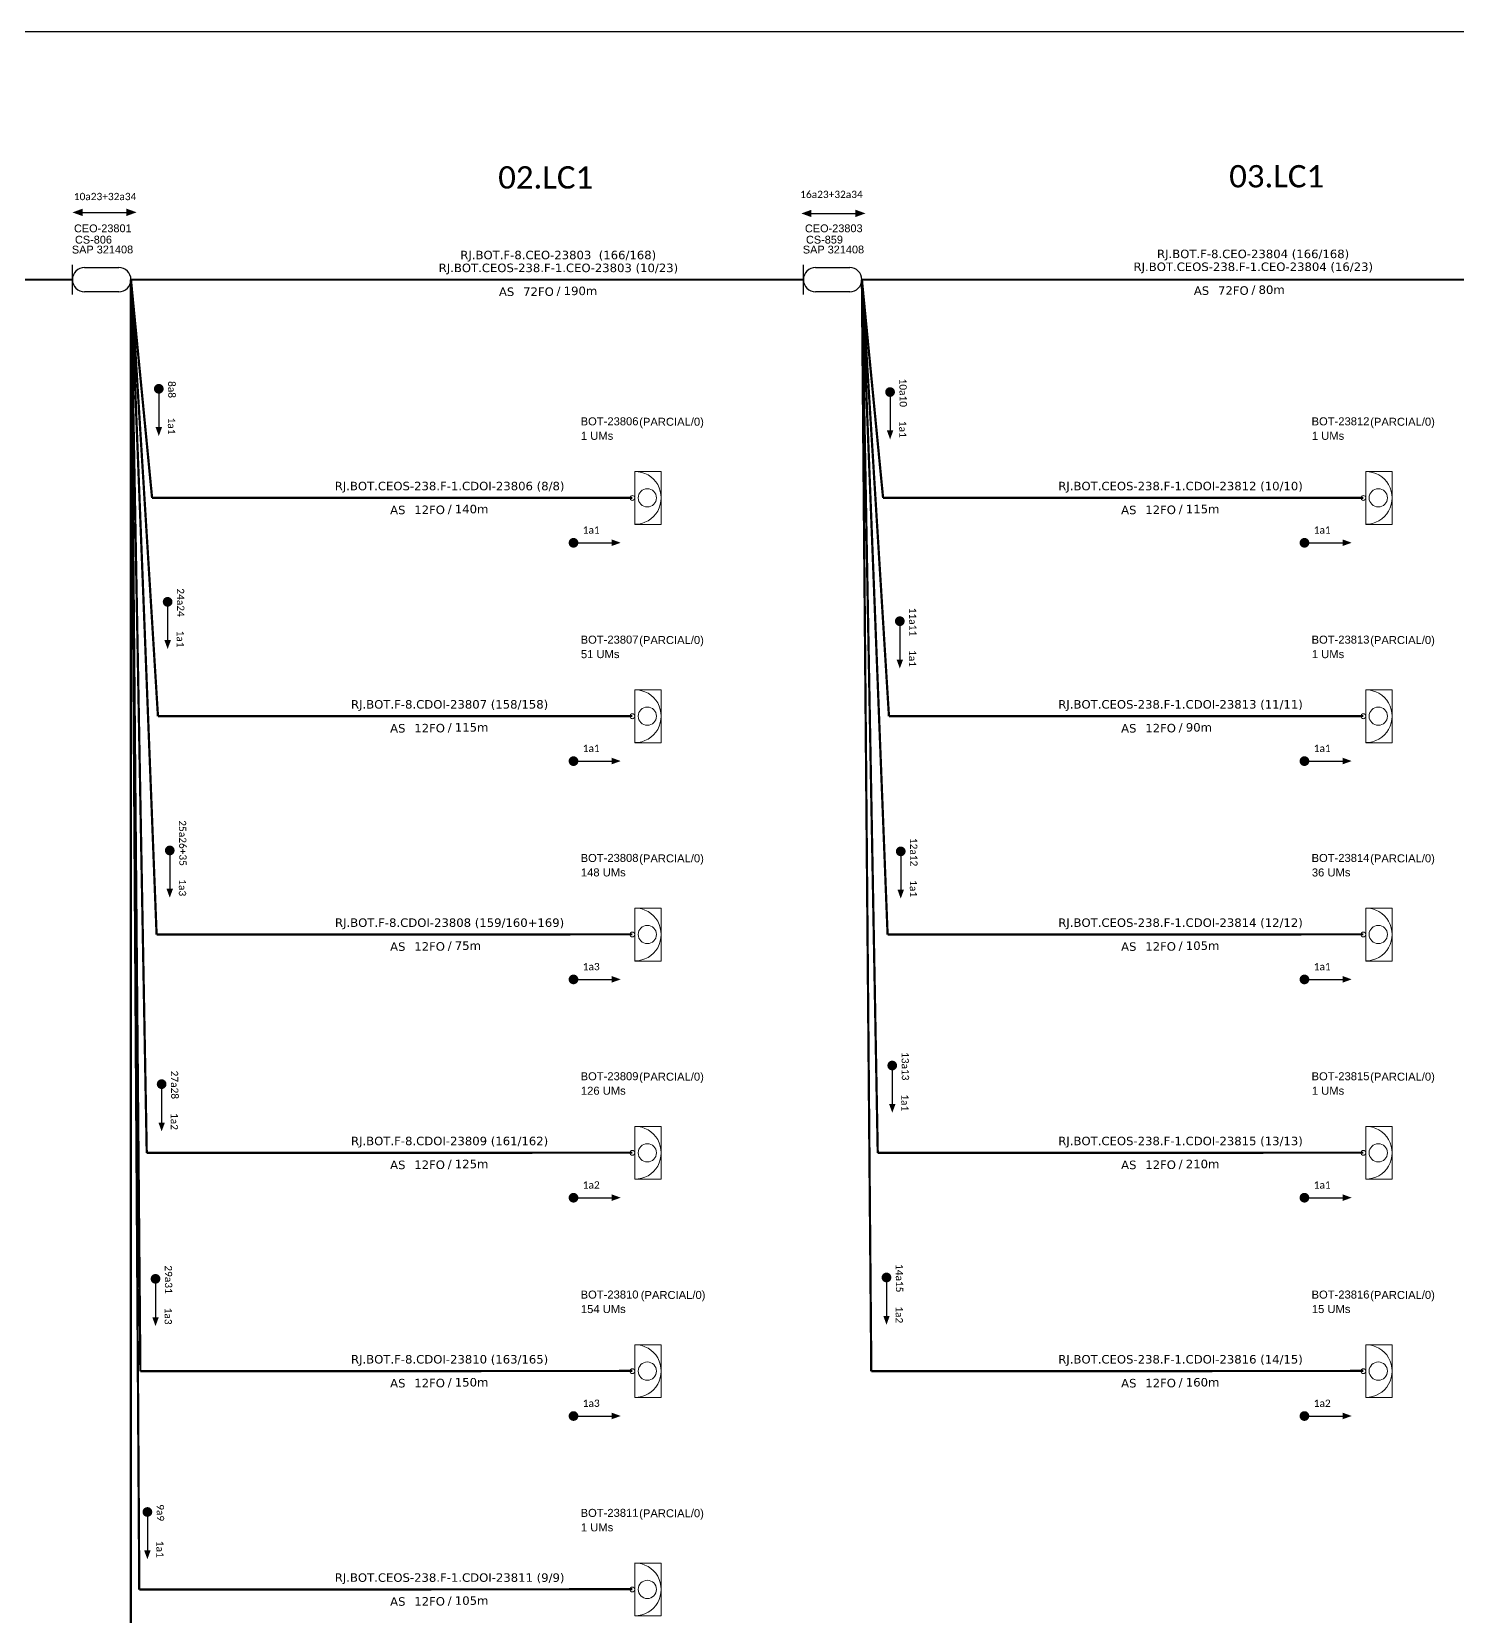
# Model space of a CAD drawing. Header units: millimetres. Extents: x 584467 to 586905, y 9719466 to 9720268.
# Drawn here: x 584829 to 585123, y 9719733.5 to 9720060.2 of the extents above; entities that cross this region are included whole.
import ezdxf
from ezdxf.enums import TextEntityAlignment as Align

# ---------------------------------------------------------------- set-up
doc = ezdxf.new("R2010")
doc.units = ezdxf.units.MM
doc.header["$LTSCALE"] = 0.5
for name, color, linetype, lineweight in [("20.0-LEGENDA DOS CDO'S", 1, 'Continuous', 0), ('20.2-CDO_POSTE', 1, 'Continuous', 5), ('40.1-ETIQUETAS', 1, 'Continuous', 20)]:
    doc.layers.add(name, color=color, linetype=linetype, lineweight=lineweight)
for name, color, linetype in [('20.4-CEOS', 1, 'Continuous'), ('30.4-Selo', 7, 'Continuous'), ('CAP a instalar', 1, 'Continuous'), ('SETA', 7, 'Continuous')]:
    doc.layers.add(name, color=color, linetype=linetype)
doc.styles.add('ARIAL', font='arial.ttf')
doc.styles.add('siredit', font='verdana.ttf')
doc.styles.get("Standard").update_dxf_attribs({"font": 'arial.ttf'})
doc.linetypes.add('FENCELINE1', pattern='A,0.25,-0.1,[133,ltypeshp.shx,S=0.1,R=0,X=-0.1,Y=0],-0.1,1', length=1.45)

# ---------------------------------------------------------------- blocks, each defined once
blk = doc.blocks.new('CDOE-TEXTO PADRÃO')
at = {"layer": "20.0-LEGENDA DOS CDO'S", "color": 0, "style": 'ARIAL'}
for tag, p in [('CDO_N', (0.49, 7.39)), ('SAP', (0.51, 1.67)), ('CORDOALHA', (0.5, 4.33)), ('SPLITER_1', (0.59, -0.91)), ('SPLITER_2', (0.6, -3.55)), ('(XX-XX_F)S', (0.54, -8.29)), ('(XX-XX_L)S', (0.55, -10.83)), ('UMS', (0.55, -13.15))]:
    blk.add_attdef(tag, p, '', height=1.7, rotation=0.118, dxfattribs=at)
blk.add_attdef('FIBRAS_UTILIZADAS', text='', height=1.7, rotation=0.118, dxfattribs=at).set_placement((19.77, 7.43), align=Align.CENTER)
blk = doc.blocks.new('ETIQUETA_RS5F')
at = {"layer": '40.1-ETIQUETAS', "color": 0, "style": 'siredit'}
blk.add_text('/', height=1.5, dxfattribs=at).set_placement((1.55, -1.95), align=Align.MIDDLE_RIGHT)
for tag, p in [('ETIQUETA_R_SECUNDARIA', (1.18, 2.1)), ('ETIQUETA_R_PRIMARIA', (1.18, 4.1)), ('F_ATIVAS/F_MORTAS', (1.11, -4.24))]:
    blk.add_attdef(tag, text='', height=1.5, dxfattribs=at).set_placement(p, align=Align.MIDDLE_CENTER)
for tag, p in [('TIPO_CABO', (-6.62, -2.12)), ('CAP_CABO', (0.37, -2.09))]:
    blk.add_attdef(tag, text='', height=1.5, dxfattribs=at).set_placement(p, align=Align.MIDDLE_RIGHT)
blk.add_attdef('METROS', text='', height=1.5, dxfattribs=at).set_placement((2.11, -1.95), align=Align.MIDDLE_LEFT)
for tag, p in [('FUSÃO_1', (0.82, -8.39)), ('FUSÃO_2', (0.82, -10.6)), ('FUSÃO_3', (0.82, -12.93)), ('FUSÃO_4', (0.82, -15.14)), ('FUSÃO_5', (0.82, -17.16))]:
    blk.add_attdef(tag, text='', height=1.5, dxfattribs=at).set_placement(p, align=Align.CENTER)

msp = doc.modelspace()

# ---------------------------------------------------------------- linework, layer by layer
msp.add_lwpolyline([(584467.45, 9719466.16), (585306.01, 9719466.16), (585306.01, 9720060.16), (584467.45, 9720060.16), (584467.45, 9719466.16)])
at = {"const_width": 1}
for points in [[(584855.22, 9719987.05, 1), (584855.22, 9719986.05, 1)], [(585006, 9719986.38, 1), (585006, 9719985.38, 1)], [(584940.23, 9719954.81, 1), (584941.23, 9719954.81, 1)], [(585090.94, 9719954.81, 1), (585091.94, 9719954.81, 1)], [(584857.05, 9719943.14, 1), (584857.04, 9719942.14, 1)], [(585008.01, 9719939.15, 1), (585008.01, 9719938.15, 1)], [(584940.23, 9719909.81, 1), (584941.23, 9719909.81, 1)], [(585090.94, 9719909.81, 1), (585091.94, 9719909.81, 1)], [(584857.48, 9719891.89, 1), (584857.48, 9719890.89, 1)], [(585008.2, 9719891.7, 1), (585008.2, 9719890.7, 1)], [(584940.23, 9719864.81, 1), (584941.23, 9719864.81, 1)], [(585090.94, 9719864.81, 1), (585091.94, 9719864.81, 1)], [(585006.45, 9719847.56, 1), (585006.45, 9719846.56, 1)], [(584855.81, 9719843.72, 1), (584855.81, 9719842.72, 1)], [(584940.23, 9719819.81, 1), (584941.23, 9719819.81, 1)], [(585090.94, 9719819.81, 1), (585091.94, 9719819.81, 1)], [(584854.55, 9719803.59, 1), (584854.54, 9719802.59, 1)], [(585005.26, 9719803.87, 1), (585005.26, 9719802.87, 1)], [(584940.23, 9719774.81, 1), (584941.23, 9719774.81, 1)], [(585090.94, 9719774.81, 1), (585091.94, 9719774.81, 1)], [(584852.87, 9719755.53, 1), (584852.86, 9719754.53, 1)]]:
    msp.add_lwpolyline(points, format="xyb", close=True, dxfattribs=at)
at = {"layer": '20.4-CEOS', "color": 0}
for p, q in [((584837.41, 9720006.02), (584837.41, 9720012.08)), ((584839.92, 9720011.56), (584846.97, 9720011.56)), ((584988.12, 9720006.02), (584988.12, 9720012.08)), ((584990.64, 9720011.56), (584997.68, 9720011.56)), ((584846.97, 9720006.54), (584839.92, 9720006.54)), ((584997.68, 9720006.54), (584990.64, 9720006.54))]:
    msp.add_line(p, q, dxfattribs=at)
for centre, start, end in [((584839.92, 9720009.05), 90, 270), ((584846.97, 9720009.05), 270, 90), ((584990.64, 9720009.05), 90, 270), ((584997.68, 9720009.05), 270, 90)]:
    msp.add_arc(centre, 2.51, start, end, dxfattribs=at)
at = {"layer": '40.1-ETIQUETAS', "color": 8}
for points in [[(584953.37, 9719969.5), (584958.81, 9719969.5), (584958.81, 9719958.6), (584953.37, 9719958.6)], [(585104.08, 9719969.5), (585109.53, 9719969.5), (585109.53, 9719958.6), (585104.08, 9719958.6)], [(584953.37, 9719924.5), (584958.81, 9719924.5), (584958.81, 9719913.6), (584953.37, 9719913.6)], [(585104.08, 9719924.5), (585109.53, 9719924.5), (585109.53, 9719913.6), (585104.08, 9719913.6)], [(584953.37, 9719879.5), (584958.81, 9719879.5), (584958.81, 9719868.6), (584953.37, 9719868.6)], [(585104.08, 9719879.5), (585109.53, 9719879.5), (585109.53, 9719868.6), (585104.08, 9719868.6)], [(584953.37, 9719834.5), (584958.81, 9719834.5), (584958.81, 9719823.6), (584953.37, 9719823.6)], [(585104.08, 9719834.5), (585109.53, 9719834.5), (585109.53, 9719823.6), (585104.08, 9719823.6)], [(584953.37, 9719789.5), (584958.81, 9719789.5), (584958.81, 9719778.6), (584953.37, 9719778.6)], [(585104.08, 9719789.5), (585109.53, 9719789.5), (585109.53, 9719778.6), (585104.08, 9719778.6)], [(584953.37, 9719744.5), (584958.81, 9719744.5), (584958.81, 9719733.6), (584953.37, 9719733.6)]]:
    msp.add_lwpolyline(points, close=True, dxfattribs=at)
for centre, major_axis, start_param, end_param in [((584953.37, 9719964.07), (-3.85, 3.85), 2.356194, 5.497787), ((585104.08, 9719964.07), (-3.85, 3.85), 2.356194, 5.497787), ((584952.86, 9719964.06), (-0.356, 0.356), 2.356194490191767, 8.639379797371353), ((584955.95, 9719964.07), (1.33, 1.33), 3.926991, 10.210176), ((585103.58, 9719964.06), (-0.356, 0.356), 2.356194490191767, 8.639379797371353), ((585106.66, 9719964.07), (1.33, 1.33), 3.926991, 10.210176), ((584953.37, 9719919.07), (-3.85, 3.85), 2.356194, 5.497787), ((585104.08, 9719919.07), (-3.85, 3.85), 2.356194, 5.497787), ((584952.86, 9719919.06), (-0.356, 0.356), 2.356194490191767, 8.639379797371353), ((584955.95, 9719919.07), (1.33, 1.33), 3.926991, 10.210176), ((585103.58, 9719919.06), (-0.356, 0.356), 2.356194490191767, 8.639379797371353), ((585106.66, 9719919.07), (1.33, 1.33), 3.926991, 10.210176), ((584953.37, 9719874.07), (-3.85, 3.85), 2.356194, 5.497787), ((585104.08, 9719874.07), (-3.85, 3.85), 2.356194, 5.497787), ((584955.95, 9719874.07), (1.33, 1.33), 3.926991, 10.210176), ((585106.66, 9719874.07), (1.33, 1.33), 3.926991, 10.210176), ((584952.86, 9719874.06), (-0.356, 0.356), 2.356194490191767, 8.639379797371353), ((585103.58, 9719874.06), (-0.356, 0.356), 2.356194490191767, 8.639379797371353), ((584953.37, 9719829.07), (-3.85, 3.85), 2.356194, 5.497787), ((585104.08, 9719829.07), (-3.85, 3.85), 2.356194, 5.497787), ((584955.95, 9719829.07), (1.33, 1.33), 3.926991, 10.210176), ((585106.66, 9719829.07), (1.33, 1.33), 3.926991, 10.210176), ((584952.86, 9719829.06), (-0.356, 0.356), 2.356194490191767, 8.639379797371353), ((585103.58, 9719829.06), (-0.356, 0.356), 2.356194490191767, 8.639379797371353), ((584953.37, 9719784.07), (-3.85, 3.85), 2.356194, 5.497787), ((585104.08, 9719784.07), (-3.85, 3.85), 2.356194, 5.497787), ((584952.86, 9719784.06), (-0.356, 0.356), 2.356194490191767, 8.639379797371353), ((584955.95, 9719784.07), (1.33, 1.33), 3.926991, 10.210176), ((585103.58, 9719784.06), (-0.356, 0.356), 2.356194490191767, 8.639379797371353), ((585106.66, 9719784.07), (1.33, 1.33), 3.926991, 10.210176), ((584953.37, 9719739.07), (-3.85, 3.85), 2.356194, 5.497787), ((584952.86, 9719739.06), (-0.356, 0.356), 2.356194490191767, 8.639379797371353), ((584955.95, 9719739.07), (1.33, 1.33), 3.926991, 10.210176)]:
    msp.add_ellipse(centre, major_axis=major_axis, ratio=1, start_param=start_param, end_param=end_param, dxfattribs=at)
at = {"layer": 'CAP a instalar', "color": 0, "linetype": 'FENCELINE1', "ltscale": 7, "const_width": 0.467}
for points in [[(584734.02, 9720009), (584837.41, 9720009.05)], [(584849.48, 9720009.05), (584988.12, 9720009.05)], [(584849.48, 9720009.05), (584849.48, 9719693.92)], [(585000.19, 9720009.05), (585138.84, 9720009.05)]]:
    msp.add_lwpolyline(points, dxfattribs=at)
at = {"layer": 'CAP a instalar', "color": 8, "linetype": 'FENCELINE1', "ltscale": 7, "const_width": 0.467}
for points in [[(584849.48, 9720009.05), (584851.2, 9719739.05)], [(584851.42, 9719784.05), (584849.48, 9720009.05)], [(584852.74, 9719829.05), (584849.48, 9720009.05)], [(584854.77, 9719874.06), (584849.48, 9720009.05)], [(584855.05, 9719919.06), (584849.48, 9720009.05)], [(584853.84, 9719964.06), (584849.48, 9720009.05)], [(585002.13, 9719784.05), (585000.19, 9720009.05)], [(585003.46, 9719829.05), (585000.19, 9720009.05)], [(585005.49, 9719874.06), (585000.19, 9720009.05)], [(585005.77, 9719919.06), (585000.19, 9720009.05)], [(585004.56, 9719964.06), (585000.19, 9720009.05)], [(584853.84, 9719964.06), (584952.86, 9719964.1)], [(585004.56, 9719964.06), (585103.58, 9719964.1)], [(584855.05, 9719919.06), (584952.86, 9719919.1)], [(585005.77, 9719919.06), (585103.58, 9719919.1)], [(584854.77, 9719874.06), (584952.86, 9719874.1)], [(585005.49, 9719874.06), (585103.58, 9719874.1)], [(584852.74, 9719829.05), (584952.86, 9719829.1)], [(585003.46, 9719829.05), (585103.58, 9719829.1)], [(584851.42, 9719784.05), (584952.86, 9719784.1)], [(585002.13, 9719784.05), (585103.58, 9719784.1)], [(584851.2, 9719739.05), (584952.86, 9719739.1)]]:
    msp.add_lwpolyline(points, dxfattribs=at)
at = {"layer": 'SETA', "color": 0}
for points in [[(584839.51, 9720022.91), (584849.34, 9720022.91)], [(584989.8, 9720022.7), (584999.63, 9720022.7)]]:
    msp.add_lwpolyline(points, dxfattribs=at)
at = {"layer": 'SETA'}
for points in [[(584855.22, 9719986.55), (584855.21, 9719977.96)], [(585006, 9719985.88), (585005.99, 9719977.29)], [(584940.73, 9719954.81), (584949.32, 9719954.81)], [(585091.44, 9719954.81), (585100.04, 9719954.81)], [(584857.05, 9719942.64), (584857.04, 9719934.05)], [(585008.01, 9719938.65), (585008, 9719930.05)], [(584940.73, 9719909.81), (584949.32, 9719909.81)], [(585091.44, 9719909.81), (585100.04, 9719909.81)], [(584857.48, 9719891.39), (584857.47, 9719882.8)], [(585008.2, 9719891.2), (585008.19, 9719882.61)], [(584940.73, 9719864.81), (584949.32, 9719864.81)], [(585091.44, 9719864.81), (585100.04, 9719864.81)], [(585006.45, 9719847.06), (585006.44, 9719838.47)], [(584855.81, 9719843.22), (584855.8, 9719834.62)], [(584940.73, 9719819.81), (584949.32, 9719819.81)], [(585091.44, 9719819.81), (585100.04, 9719819.81)], [(584854.54, 9719803.09), (584854.54, 9719794.49)], [(585005.26, 9719803.37), (585005.25, 9719794.77)], [(584940.73, 9719774.81), (584949.32, 9719774.81)], [(585091.44, 9719774.81), (585100.04, 9719774.81)], [(584852.87, 9719755.03), (584852.86, 9719746.43)]]:
    msp.add_lwpolyline(points, dxfattribs=at)
at = {"layer": 'SETA', "color": 0}
for points in [[(584839.51, 9720023.68), (584837.42, 9720022.91), (584839.51, 9720022.15)], [(584848.55, 9720023.69), (584850.65, 9720022.93), (584848.55, 9720022.17)], [(584989.8, 9720023.46), (584987.71, 9720022.7), (584989.8, 9720021.93)], [(584998.84, 9720023.47), (585000.94, 9720022.71), (584998.84, 9720021.95)]]:
    msp.add_solid(points, dxfattribs=at)
at = {"layer": 'SETA'}
for points in [[(584855.89, 9719978.65), (584855.22, 9719976.81), (584854.56, 9719978.65)], [(585006.67, 9719977.98), (585006.01, 9719976.14), (585005.34, 9719977.98)], [(584948.63, 9719955.49), (584950.47, 9719954.82), (584948.63, 9719954.16)], [(585099.35, 9719955.49), (585101.18, 9719954.82), (585099.35, 9719954.16)], [(584857.72, 9719934.74), (584857.05, 9719932.91), (584856.38, 9719934.74)], [(585008.68, 9719930.74), (585008.01, 9719928.91), (585007.35, 9719930.74)], [(584948.63, 9719910.49), (584950.47, 9719909.82), (584948.63, 9719909.16)], [(585099.35, 9719910.49), (585101.18, 9719909.82), (585099.35, 9719909.16)], [(584858.15, 9719883.49), (584857.48, 9719881.66), (584856.82, 9719883.49)], [(585008.87, 9719883.3), (585008.2, 9719881.46), (585007.54, 9719883.3)], [(584948.63, 9719865.49), (584950.47, 9719864.82), (584948.63, 9719864.16)], [(585099.35, 9719865.49), (585101.18, 9719864.82), (585099.35, 9719864.16)], [(585007.13, 9719839.15), (585006.46, 9719837.32), (585005.79, 9719839.16)], [(584856.48, 9719835.31), (584855.81, 9719833.48), (584855.15, 9719835.31)], [(584948.63, 9719820.49), (584950.47, 9719819.82), (584948.63, 9719819.16)], [(585099.35, 9719820.49), (585101.18, 9719819.82), (585099.35, 9719819.16)], [(584855.22, 9719795.18), (584854.55, 9719793.35), (584853.88, 9719795.18)], [(585005.93, 9719795.46), (585005.26, 9719793.63), (585004.6, 9719795.46)], [(584948.63, 9719775.49), (584950.47, 9719774.82), (584948.63, 9719774.16)], [(585099.35, 9719775.49), (585101.18, 9719774.82), (585099.35, 9719774.16)], [(584853.54, 9719747.12), (584852.87, 9719745.29), (584852.2, 9719747.12)]]:
    msp.add_solid(points, dxfattribs=at)

# ---------------------------------------------------------------- block references
at = {"layer": '20.2-CDO_POSTE', "color": 0}
ref = msp.add_blockref('CDOE-TEXTO PADRÃO', (584839.13, 9720011.73), dxfattribs=dict(at, xscale=0.947556147652673, yscale=0.947556147652673, zscale=0.947556147652673))
ref.add_attrib('CDO_N', 'CS-806', (584837.94, 9720016.48), dxfattribs={"layer": "20.0-LEGENDA DOS CDO'S", "color": 0, "height": 1.611, "rotation": 0.118, "style": 'ARIAL'})
ref.add_attrib('SAP', 'CEO-23801', (584837.74, 9720018.81), dxfattribs={"layer": "20.0-LEGENDA DOS CDO'S", "color": 0, "height": 1.611, "rotation": 0.118, "style": 'ARIAL'})
ref = msp.add_blockref('CDOE-TEXTO PADRÃO', (584989.84, 9720011.73), dxfattribs=dict(at, xscale=0.947556147652673, yscale=0.947556147652673, zscale=0.947556147652673))
ref.add_attrib('CDO_N', 'CS-859', (584988.66, 9720016.48), dxfattribs={"layer": "20.0-LEGENDA DOS CDO'S", "color": 0, "height": 1.611, "rotation": 0.118, "style": 'ARIAL'})
ref.add_attrib('SAP', 'CEO-23803', (584988.45, 9720018.81), dxfattribs={"layer": "20.0-LEGENDA DOS CDO'S", "color": 0, "height": 1.611, "rotation": 0.118, "style": 'ARIAL'})
ref = msp.add_blockref('CDOE-TEXTO PADRÃO', (584837.19, 9720009.7), dxfattribs=dict(at, xscale=0.947556147652673, yscale=0.947556147652673, zscale=0.947556147652673))
ref.add_attrib('CDO_N', 'SAP 321408', (584837.3, 9720014.44), dxfattribs={"layer": "20.0-LEGENDA DOS CDO'S", "color": 0, "height": 1.611, "rotation": 0.118, "style": 'ARIAL'})
at = {"layer": '40.1-ETIQUETAS', "color": 0}
ref = msp.add_blockref('ETIQUETA_RS5F', (584936.24, 9720009.02), dxfattribs=dict(at, xscale=1.16639998499977, yscale=1.16639998499977, zscale=1.16639998499977))
ref.add_attrib('ETIQUETA_R_PRIMARIA', 'RJ.BOT.F-8.CEO-23803  (166/168)', dxfattribs={"color": 0, "height": 1.7496, "style": 'siredit'}).set_placement((584937.58, 9720014.13), align=Align.MIDDLE_CENTER)
ref.add_attrib('ETIQUETA_R_SECUNDARIA', 'RJ.BOT.CEOS-238.F-1.CEO-23803 (10/23)', dxfattribs={"color": 0, "height": 1.7496, "style": 'siredit'}).set_placement((584937.62, 9720011.48), align=Align.MIDDLE_CENTER)
ref.add_attrib('TIPO_CABO', 'AS', dxfattribs={"color": 0, "height": 1.75, "style": 'siredit'}).set_placement((584928.52, 9720006.56), align=Align.MIDDLE_RIGHT)
ref.add_attrib('CAP_CABO', '72FO', dxfattribs={"color": 0, "height": 1.75, "style": 'siredit'}).set_placement((584936.67, 9720006.58), align=Align.MIDDLE_RIGHT)
ref.add_attrib('METROS', '190m', dxfattribs={"color": 0, "height": 1.75, "style": 'siredit'}).set_placement((584938.7, 9720006.74), align=Align.MIDDLE_LEFT)
ref = msp.add_blockref('ETIQUETA_RS5F', (585079.51, 9720009.26), dxfattribs=dict(at, xscale=1.16639998499977, yscale=1.16639998499977, zscale=1.16639998499977))
ref.add_attrib('ETIQUETA_R_PRIMARIA', 'RJ.BOT.F-8.CEO-23804 (166/168)', dxfattribs={"color": 0, "height": 1.7496, "style": 'siredit'}).set_placement((585080.85, 9720014.36), align=Align.MIDDLE_CENTER)
ref.add_attrib('ETIQUETA_R_SECUNDARIA', 'RJ.BOT.CEOS-238.F-1.CEO-23804 (16/23)', dxfattribs={"color": 0, "height": 1.7496, "style": 'siredit'}).set_placement((585080.89, 9720011.71), align=Align.MIDDLE_CENTER)
ref.add_attrib('TIPO_CABO', 'AS', dxfattribs={"color": 0, "height": 1.75, "style": 'siredit'}).set_placement((585071.8, 9720006.79), align=Align.MIDDLE_RIGHT)
ref.add_attrib('CAP_CABO', '72FO', dxfattribs={"color": 0, "height": 1.75, "style": 'siredit'}).set_placement((585079.94, 9720006.81), align=Align.MIDDLE_RIGHT)
ref.add_attrib('METROS', '80m', dxfattribs={"color": 0, "height": 1.75, "style": 'siredit'}).set_placement((585081.98, 9720006.98), align=Align.MIDDLE_LEFT)
at = {"layer": '40.1-ETIQUETAS', "color": 8}
ref = msp.add_blockref('CDOE-TEXTO PADRÃO', (584949.29, 9719967.94), dxfattribs=dict(at, xscale=0.9720000028610228, yscale=0.9720000028610228, zscale=0.9720000028610228))
ref.add_attrib('CDO_N', 'BOT-23806', (584942.2, 9719979.01), dxfattribs={"layer": "20.0-LEGENDA DOS CDO'S", "color": 0, "height": 1.652, "rotation": 0.118, "style": 'ARIAL'})
ref.add_attrib('CORDOALHA', '1 UMs', (584942.26, 9719976.03), dxfattribs={"layer": "20.0-LEGENDA DOS CDO'S", "color": 0, "height": 1.652, "rotation": 0.118, "style": 'ARIAL'})
ref.add_attrib('FIBRAS_UTILIZADAS', '          (PARCIAL/0)', dxfattribs={"layer": "20.0-LEGENDA DOS CDO'S", "color": 0, "height": 1.6523, "rotation": 0.118, "style": 'ARIAL'}).set_placement((584957.74, 9719978.93), align=Align.CENTER)
ref = msp.add_blockref('CDOE-TEXTO PADRÃO', (585100, 9719967.94), dxfattribs=dict(at, xscale=0.9720000028610228, yscale=0.9720000028610228, zscale=0.9720000028610228))
ref.add_attrib('CDO_N', 'BOT-23812', (585092.91, 9719979.01), dxfattribs={"layer": "20.0-LEGENDA DOS CDO'S", "color": 0, "height": 1.652, "rotation": 0.118, "style": 'ARIAL'})
ref.add_attrib('CORDOALHA', '1 UMs', (585092.97, 9719976.03), dxfattribs={"layer": "20.0-LEGENDA DOS CDO'S", "color": 0, "height": 1.652, "rotation": 0.118, "style": 'ARIAL'})
ref.add_attrib('FIBRAS_UTILIZADAS', '          (PARCIAL/0)', dxfattribs={"layer": "20.0-LEGENDA DOS CDO'S", "color": 0, "height": 1.6523, "rotation": 0.118, "style": 'ARIAL'}).set_placement((585108.46, 9719978.93), align=Align.CENTER)
ref = msp.add_blockref('ETIQUETA_RS5F', (584913.8, 9719964.05), dxfattribs=dict(at, xscale=1.16639998499977, yscale=1.16639998499977, zscale=1.16639998499977))
ref.add_attrib('ETIQUETA_R_SECUNDARIA', 'RJ.BOT.CEOS-238.F-1.CDOI-23806 (8/8)', dxfattribs={"layer": '30.4-Selo', "color": 0, "height": 1.7496, "style": 'siredit'}).set_placement((584915.18, 9719966.51), align=Align.MIDDLE_CENTER)
ref.add_attrib('TIPO_CABO', 'AS', dxfattribs={"color": 0, "height": 1.75, "style": 'siredit'}).set_placement((584906.08, 9719961.58), align=Align.MIDDLE_RIGHT)
ref.add_attrib('CAP_CABO', '12FO', dxfattribs={"color": 0, "height": 1.75, "style": 'siredit'}).set_placement((584914.22, 9719961.61), align=Align.MIDDLE_RIGHT)
ref.add_attrib('METROS', '140m', dxfattribs={"color": 0, "height": 1.75, "style": 'siredit'}).set_placement((584916.26, 9719961.77), align=Align.MIDDLE_LEFT)
ref = msp.add_blockref('ETIQUETA_RS5F', (585064.51, 9719964.05), dxfattribs=dict(at, xscale=1.16639998499977, yscale=1.16639998499977, zscale=1.16639998499977))
ref.add_attrib('ETIQUETA_R_SECUNDARIA', 'RJ.BOT.CEOS-238.F-1.CDOI-23812 (10/10)', dxfattribs={"layer": '30.4-Selo', "color": 0, "height": 1.7496, "style": 'siredit'}).set_placement((585065.89, 9719966.51), align=Align.MIDDLE_CENTER)
ref.add_attrib('TIPO_CABO', 'AS', dxfattribs={"color": 0, "height": 1.75, "style": 'siredit'}).set_placement((585056.8, 9719961.58), align=Align.MIDDLE_RIGHT)
ref.add_attrib('CAP_CABO', '12FO', dxfattribs={"color": 0, "height": 1.75, "style": 'siredit'}).set_placement((585064.94, 9719961.61), align=Align.MIDDLE_RIGHT)
ref.add_attrib('METROS', '115m', dxfattribs={"color": 0, "height": 1.75, "style": 'siredit'}).set_placement((585066.98, 9719961.77), align=Align.MIDDLE_LEFT)
ref = msp.add_blockref('CDOE-TEXTO PADRÃO', (584949.29, 9719922.94), dxfattribs=dict(at, xscale=0.9720000028610228, yscale=0.9720000028610228, zscale=0.9720000028610228))
ref.add_attrib('CDO_N', 'BOT-23807', (584942.2, 9719934.01), dxfattribs={"layer": "20.0-LEGENDA DOS CDO'S", "color": 0, "height": 1.652, "rotation": 0.118, "style": 'ARIAL'})
ref.add_attrib('CORDOALHA', '51 UMs', (584942.26, 9719931.03), dxfattribs={"layer": "20.0-LEGENDA DOS CDO'S", "color": 0, "height": 1.652, "rotation": 0.118, "style": 'ARIAL'})
ref.add_attrib('FIBRAS_UTILIZADAS', '          (PARCIAL/0)', dxfattribs={"layer": "20.0-LEGENDA DOS CDO'S", "color": 0, "height": 1.6523, "rotation": 0.118, "style": 'ARIAL'}).set_placement((584957.74, 9719933.93), align=Align.CENTER)
ref = msp.add_blockref('CDOE-TEXTO PADRÃO', (585100, 9719922.94), dxfattribs=dict(at, xscale=0.9720000028610228, yscale=0.9720000028610228, zscale=0.9720000028610228))
ref.add_attrib('CDO_N', 'BOT-23813', (585092.91, 9719934.01), dxfattribs={"layer": "20.0-LEGENDA DOS CDO'S", "color": 0, "height": 1.652, "rotation": 0.118, "style": 'ARIAL'})
ref.add_attrib('CORDOALHA', '1 UMs', (585092.97, 9719931.03), dxfattribs={"layer": "20.0-LEGENDA DOS CDO'S", "color": 0, "height": 1.652, "rotation": 0.118, "style": 'ARIAL'})
ref.add_attrib('FIBRAS_UTILIZADAS', '          (PARCIAL/0)', dxfattribs={"layer": "20.0-LEGENDA DOS CDO'S", "color": 0, "height": 1.6523, "rotation": 0.118, "style": 'ARIAL'}).set_placement((585108.46, 9719933.93), align=Align.CENTER)
ref = msp.add_blockref('ETIQUETA_RS5F', (584913.8, 9719919.05), dxfattribs=dict(at, xscale=1.16639998499977, yscale=1.16639998499977, zscale=1.16639998499977))
ref.add_attrib('ETIQUETA_R_SECUNDARIA', 'RJ.BOT.F-8.CDOI-23807 (158/158)', dxfattribs={"layer": '30.4-Selo', "color": 0, "height": 1.7496, "style": 'siredit'}).set_placement((584915.18, 9719921.51), align=Align.MIDDLE_CENTER)
ref.add_attrib('TIPO_CABO', 'AS', dxfattribs={"color": 0, "height": 1.75, "style": 'siredit'}).set_placement((584906.08, 9719916.58), align=Align.MIDDLE_RIGHT)
ref.add_attrib('CAP_CABO', '12FO', dxfattribs={"color": 0, "height": 1.75, "style": 'siredit'}).set_placement((584914.22, 9719916.61), align=Align.MIDDLE_RIGHT)
ref.add_attrib('METROS', '115m', dxfattribs={"color": 0, "height": 1.75, "style": 'siredit'}).set_placement((584916.26, 9719916.77), align=Align.MIDDLE_LEFT)
ref = msp.add_blockref('ETIQUETA_RS5F', (585064.51, 9719919.05), dxfattribs=dict(at, xscale=1.16639998499977, yscale=1.16639998499977, zscale=1.16639998499977))
ref.add_attrib('ETIQUETA_R_SECUNDARIA', 'RJ.BOT.CEOS-238.F-1.CDOI-23813 (11/11)', dxfattribs={"layer": '30.4-Selo', "color": 0, "height": 1.7496, "style": 'siredit'}).set_placement((585065.89, 9719921.51), align=Align.MIDDLE_CENTER)
ref.add_attrib('TIPO_CABO', 'AS', dxfattribs={"color": 0, "height": 1.75, "style": 'siredit'}).set_placement((585056.8, 9719916.58), align=Align.MIDDLE_RIGHT)
ref.add_attrib('CAP_CABO', '12FO', dxfattribs={"color": 0, "height": 1.75, "style": 'siredit'}).set_placement((585064.94, 9719916.61), align=Align.MIDDLE_RIGHT)
ref.add_attrib('METROS', '90m', dxfattribs={"color": 0, "height": 1.75, "style": 'siredit'}).set_placement((585066.98, 9719916.77), align=Align.MIDDLE_LEFT)
ref = msp.add_blockref('CDOE-TEXTO PADRÃO', (584949.29, 9719877.94), dxfattribs=dict(at, xscale=0.9720000028610228, yscale=0.9720000028610228, zscale=0.9720000028610228))
ref.add_attrib('CDO_N', 'BOT-23808', (584942.2, 9719889.01), dxfattribs={"layer": "20.0-LEGENDA DOS CDO'S", "color": 0, "height": 1.652, "rotation": 0.118, "style": 'ARIAL'})
ref.add_attrib('CORDOALHA', '148 UMs', (584942.26, 9719886.03), dxfattribs={"layer": "20.0-LEGENDA DOS CDO'S", "color": 0, "height": 1.652, "rotation": 0.118, "style": 'ARIAL'})
ref.add_attrib('FIBRAS_UTILIZADAS', '          (PARCIAL/0)', dxfattribs={"layer": "20.0-LEGENDA DOS CDO'S", "color": 0, "height": 1.6523, "rotation": 0.118, "style": 'ARIAL'}).set_placement((584957.74, 9719888.93), align=Align.CENTER)
ref = msp.add_blockref('CDOE-TEXTO PADRÃO', (585100, 9719877.94), dxfattribs=dict(at, xscale=0.9720000028610228, yscale=0.9720000028610228, zscale=0.9720000028610228))
ref.add_attrib('CDO_N', 'BOT-23814', (585092.91, 9719889.01), dxfattribs={"layer": "20.0-LEGENDA DOS CDO'S", "color": 0, "height": 1.652, "rotation": 0.118, "style": 'ARIAL'})
ref.add_attrib('CORDOALHA', '36 UMs', (585092.97, 9719886.03), dxfattribs={"layer": "20.0-LEGENDA DOS CDO'S", "color": 0, "height": 1.652, "rotation": 0.118, "style": 'ARIAL'})
ref.add_attrib('FIBRAS_UTILIZADAS', '          (PARCIAL/0)', dxfattribs={"layer": "20.0-LEGENDA DOS CDO'S", "color": 0, "height": 1.6523, "rotation": 0.118, "style": 'ARIAL'}).set_placement((585108.46, 9719888.93), align=Align.CENTER)
ref = msp.add_blockref('ETIQUETA_RS5F', (584913.8, 9719874.05), dxfattribs=dict(at, xscale=1.16639998499977, yscale=1.16639998499977, zscale=1.16639998499977))
ref.add_attrib('ETIQUETA_R_SECUNDARIA', 'RJ.BOT.F-8.CDOI-23808 (159/160+169)', dxfattribs={"layer": '30.4-Selo', "color": 0, "height": 1.7496, "style": 'siredit'}).set_placement((584915.18, 9719876.51), align=Align.MIDDLE_CENTER)
ref.add_attrib('TIPO_CABO', 'AS', dxfattribs={"color": 0, "height": 1.75, "style": 'siredit'}).set_placement((584906.08, 9719871.58), align=Align.MIDDLE_RIGHT)
ref.add_attrib('CAP_CABO', '12FO', dxfattribs={"color": 0, "height": 1.75, "style": 'siredit'}).set_placement((584914.22, 9719871.61), align=Align.MIDDLE_RIGHT)
ref.add_attrib('METROS', '75m', dxfattribs={"color": 0, "height": 1.75, "style": 'siredit'}).set_placement((584916.26, 9719871.77), align=Align.MIDDLE_LEFT)
ref = msp.add_blockref('ETIQUETA_RS5F', (585064.51, 9719874.05), dxfattribs=dict(at, xscale=1.16639998499977, yscale=1.16639998499977, zscale=1.16639998499977))
ref.add_attrib('ETIQUETA_R_SECUNDARIA', 'RJ.BOT.CEOS-238.F-1.CDOI-23814 (12/12)', dxfattribs={"layer": '30.4-Selo', "color": 0, "height": 1.7496, "style": 'siredit'}).set_placement((585065.89, 9719876.51), align=Align.MIDDLE_CENTER)
ref.add_attrib('TIPO_CABO', 'AS', dxfattribs={"color": 0, "height": 1.75, "style": 'siredit'}).set_placement((585056.8, 9719871.58), align=Align.MIDDLE_RIGHT)
ref.add_attrib('CAP_CABO', '12FO', dxfattribs={"color": 0, "height": 1.75, "style": 'siredit'}).set_placement((585064.94, 9719871.61), align=Align.MIDDLE_RIGHT)
ref.add_attrib('METROS', '105m', dxfattribs={"color": 0, "height": 1.75, "style": 'siredit'}).set_placement((585066.98, 9719871.77), align=Align.MIDDLE_LEFT)
ref = msp.add_blockref('CDOE-TEXTO PADRÃO', (584949.29, 9719832.94), dxfattribs=dict(at, xscale=0.9720000028610228, yscale=0.9720000028610228, zscale=0.9720000028610228))
ref.add_attrib('CDO_N', 'BOT-23809', (584942.2, 9719844.01), dxfattribs={"layer": "20.0-LEGENDA DOS CDO'S", "color": 0, "height": 1.652, "rotation": 0.118, "style": 'ARIAL'})
ref.add_attrib('CORDOALHA', '126 UMs', (584942.26, 9719841.03), dxfattribs={"layer": "20.0-LEGENDA DOS CDO'S", "color": 0, "height": 1.652, "rotation": 0.118, "style": 'ARIAL'})
ref.add_attrib('FIBRAS_UTILIZADAS', '          (PARCIAL/0)', dxfattribs={"layer": "20.0-LEGENDA DOS CDO'S", "color": 0, "height": 1.6523, "rotation": 0.118, "style": 'ARIAL'}).set_placement((584957.74, 9719843.93), align=Align.CENTER)
ref = msp.add_blockref('CDOE-TEXTO PADRÃO', (585100, 9719832.94), dxfattribs=dict(at, xscale=0.9720000028610228, yscale=0.9720000028610228, zscale=0.9720000028610228))
ref.add_attrib('CDO_N', 'BOT-23815', (585092.91, 9719844.01), dxfattribs={"layer": "20.0-LEGENDA DOS CDO'S", "color": 0, "height": 1.652, "rotation": 0.118, "style": 'ARIAL'})
ref.add_attrib('CORDOALHA', '1 UMs', (585092.97, 9719841.03), dxfattribs={"layer": "20.0-LEGENDA DOS CDO'S", "color": 0, "height": 1.652, "rotation": 0.118, "style": 'ARIAL'})
ref.add_attrib('FIBRAS_UTILIZADAS', '          (PARCIAL/0)', dxfattribs={"layer": "20.0-LEGENDA DOS CDO'S", "color": 0, "height": 1.6523, "rotation": 0.118, "style": 'ARIAL'}).set_placement((585108.46, 9719843.93), align=Align.CENTER)
ref = msp.add_blockref('ETIQUETA_RS5F', (584913.8, 9719829.05), dxfattribs=dict(at, xscale=1.16639998499977, yscale=1.16639998499977, zscale=1.16639998499977))
ref.add_attrib('ETIQUETA_R_SECUNDARIA', 'RJ.BOT.F-8.CDOI-23809 (161/162)', dxfattribs={"layer": '30.4-Selo', "color": 0, "height": 1.7496, "style": 'siredit'}).set_placement((584915.18, 9719831.51), align=Align.MIDDLE_CENTER)
ref.add_attrib('TIPO_CABO', 'AS', dxfattribs={"color": 0, "height": 1.75, "style": 'siredit'}).set_placement((584906.08, 9719826.58), align=Align.MIDDLE_RIGHT)
ref.add_attrib('CAP_CABO', '12FO', dxfattribs={"color": 0, "height": 1.75, "style": 'siredit'}).set_placement((584914.22, 9719826.61), align=Align.MIDDLE_RIGHT)
ref.add_attrib('METROS', '125m', dxfattribs={"color": 0, "height": 1.75, "style": 'siredit'}).set_placement((584916.26, 9719826.77), align=Align.MIDDLE_LEFT)
ref = msp.add_blockref('ETIQUETA_RS5F', (585064.51, 9719829.05), dxfattribs=dict(at, xscale=1.16639998499977, yscale=1.16639998499977, zscale=1.16639998499977))
ref.add_attrib('ETIQUETA_R_SECUNDARIA', 'RJ.BOT.CEOS-238.F-1.CDOI-23815 (13/13)', dxfattribs={"layer": '30.4-Selo', "color": 0, "height": 1.7496, "style": 'siredit'}).set_placement((585065.89, 9719831.51), align=Align.MIDDLE_CENTER)
ref.add_attrib('TIPO_CABO', 'AS', dxfattribs={"color": 0, "height": 1.75, "style": 'siredit'}).set_placement((585056.8, 9719826.58), align=Align.MIDDLE_RIGHT)
ref.add_attrib('CAP_CABO', '12FO', dxfattribs={"color": 0, "height": 1.75, "style": 'siredit'}).set_placement((585064.94, 9719826.61), align=Align.MIDDLE_RIGHT)
ref.add_attrib('METROS', '210m', dxfattribs={"color": 0, "height": 1.75, "style": 'siredit'}).set_placement((585066.98, 9719826.77), align=Align.MIDDLE_LEFT)
ref = msp.add_blockref('CDOE-TEXTO PADRÃO', (584949.29, 9719787.94), dxfattribs=dict(at, xscale=0.9720000028610228, yscale=0.9720000028610228, zscale=0.9720000028610228))
ref.add_attrib('CDO_N', 'BOT-23810', (584942.2, 9719799.01), dxfattribs={"layer": "20.0-LEGENDA DOS CDO'S", "color": 0, "height": 1.652, "rotation": 0.118, "style": 'ARIAL'})
ref.add_attrib('CORDOALHA', '154 UMs', (584942.26, 9719796.03), dxfattribs={"layer": "20.0-LEGENDA DOS CDO'S", "color": 0, "height": 1.652, "rotation": 0.118, "style": 'ARIAL'})
ref.add_attrib('FIBRAS_UTILIZADAS', '           (PARCIAL/0)', dxfattribs={"layer": "20.0-LEGENDA DOS CDO'S", "color": 0, "height": 1.6523, "rotation": 0.118, "style": 'ARIAL'}).set_placement((584957.74, 9719798.93), align=Align.CENTER)
ref = msp.add_blockref('CDOE-TEXTO PADRÃO', (585100, 9719787.94), dxfattribs=dict(at, xscale=0.9720000028610228, yscale=0.9720000028610228, zscale=0.9720000028610228))
ref.add_attrib('CDO_N', 'BOT-23816', (585092.91, 9719799.01), dxfattribs={"layer": "20.0-LEGENDA DOS CDO'S", "color": 0, "height": 1.652, "rotation": 0.118, "style": 'ARIAL'})
ref.add_attrib('CORDOALHA', '15 UMs', (585092.97, 9719796.03), dxfattribs={"layer": "20.0-LEGENDA DOS CDO'S", "color": 0, "height": 1.652, "rotation": 0.118, "style": 'ARIAL'})
ref.add_attrib('FIBRAS_UTILIZADAS', '          (PARCIAL/0)', dxfattribs={"layer": "20.0-LEGENDA DOS CDO'S", "color": 0, "height": 1.6523, "rotation": 0.118, "style": 'ARIAL'}).set_placement((585108.46, 9719798.93), align=Align.CENTER)
ref = msp.add_blockref('ETIQUETA_RS5F', (584913.8, 9719784.05), dxfattribs=dict(at, xscale=1.16639998499977, yscale=1.16639998499977, zscale=1.16639998499977))
ref.add_attrib('ETIQUETA_R_SECUNDARIA', 'RJ.BOT.F-8.CDOI-23810 (163/165)', dxfattribs={"layer": '30.4-Selo', "color": 0, "height": 1.7496, "style": 'siredit'}).set_placement((584915.18, 9719786.51), align=Align.MIDDLE_CENTER)
ref.add_attrib('TIPO_CABO', 'AS', dxfattribs={"color": 0, "height": 1.75, "style": 'siredit'}).set_placement((584906.08, 9719781.58), align=Align.MIDDLE_RIGHT)
ref.add_attrib('CAP_CABO', '12FO', dxfattribs={"color": 0, "height": 1.75, "style": 'siredit'}).set_placement((584914.22, 9719781.61), align=Align.MIDDLE_RIGHT)
ref.add_attrib('METROS', '150m', dxfattribs={"color": 0, "height": 1.75, "style": 'siredit'}).set_placement((584916.26, 9719781.77), align=Align.MIDDLE_LEFT)
ref = msp.add_blockref('ETIQUETA_RS5F', (585064.51, 9719784.05), dxfattribs=dict(at, xscale=1.16639998499977, yscale=1.16639998499977, zscale=1.16639998499977))
ref.add_attrib('ETIQUETA_R_SECUNDARIA', 'RJ.BOT.CEOS-238.F-1.CDOI-23816 (14/15)', dxfattribs={"layer": '30.4-Selo', "color": 0, "height": 1.7496, "style": 'siredit'}).set_placement((585065.89, 9719786.51), align=Align.MIDDLE_CENTER)
ref.add_attrib('TIPO_CABO', 'AS', dxfattribs={"color": 0, "height": 1.75, "style": 'siredit'}).set_placement((585056.8, 9719781.58), align=Align.MIDDLE_RIGHT)
ref.add_attrib('CAP_CABO', '12FO', dxfattribs={"color": 0, "height": 1.75, "style": 'siredit'}).set_placement((585064.94, 9719781.61), align=Align.MIDDLE_RIGHT)
ref.add_attrib('METROS', '160m', dxfattribs={"color": 0, "height": 1.75, "style": 'siredit'}).set_placement((585066.98, 9719781.77), align=Align.MIDDLE_LEFT)
ref = msp.add_blockref('CDOE-TEXTO PADRÃO', (584949.29, 9719742.94), dxfattribs=dict(at, xscale=0.9720000028610228, yscale=0.9720000028610228, zscale=0.9720000028610228))
ref.add_attrib('CDO_N', 'BOT-23811', (584942.2, 9719754.01), dxfattribs={"layer": "20.0-LEGENDA DOS CDO'S", "color": 0, "height": 1.652, "rotation": 0.118, "style": 'ARIAL'})
ref.add_attrib('CORDOALHA', '1 UMs', (584942.26, 9719751.03), dxfattribs={"layer": "20.0-LEGENDA DOS CDO'S", "color": 0, "height": 1.652, "rotation": 0.118, "style": 'ARIAL'})
ref.add_attrib('FIBRAS_UTILIZADAS', '          (PARCIAL/0)', dxfattribs={"layer": "20.0-LEGENDA DOS CDO'S", "color": 0, "height": 1.6523, "rotation": 0.118, "style": 'ARIAL'}).set_placement((584957.74, 9719753.93), align=Align.CENTER)
ref = msp.add_blockref('ETIQUETA_RS5F', (584913.8, 9719739.05), dxfattribs=dict(at, xscale=1.16639998499977, yscale=1.16639998499977, zscale=1.16639998499977))
ref.add_attrib('ETIQUETA_R_SECUNDARIA', 'RJ.BOT.CEOS-238.F-1.CDOI-23811 (9/9)', dxfattribs={"layer": '30.4-Selo', "color": 0, "height": 1.7496, "style": 'siredit'}).set_placement((584915.18, 9719741.51), align=Align.MIDDLE_CENTER)
ref.add_attrib('TIPO_CABO', 'AS', dxfattribs={"color": 0, "height": 1.75, "style": 'siredit'}).set_placement((584906.08, 9719736.58), align=Align.MIDDLE_RIGHT)
ref.add_attrib('CAP_CABO', '12FO', dxfattribs={"color": 0, "height": 1.75, "style": 'siredit'}).set_placement((584914.22, 9719736.61), align=Align.MIDDLE_RIGHT)
ref.add_attrib('METROS', '105m', dxfattribs={"color": 0, "height": 1.75, "style": 'siredit'}).set_placement((584916.26, 9719736.77), align=Align.MIDDLE_LEFT)

# ---------------------------------------------------------------- texts
at = {"color": 3, "char_height": 4.6037, "width": 230.4002, "attachment_point": 5}
for s, insert in [('\\fCalibri|b0|i0|c0|p34;02.LC1', (584934.99, 9720030.1)), ('\\fCalibri|b0|i0|c0|p34;03.LC1', (585085.71, 9720030.34))]:
    msp.add_mtext(s, dxfattribs=dict(at, insert=insert))
at = {"color": 0, "insert": (584844.15, 9720026.18), "char_height": 1.5, "width": 25.3588, "attachment_point": 5}
msp.add_mtext('{\\fCalibri|b0|i0|c0|p34;\\C7;10a23+32a34}', dxfattribs=at)
at = {"char_height": 1.5, "width": 25.3588, "attachment_point": 5}
for s, insert in [('{\\fCalibri|b0|i0|c0|p34;\\C7;16a23+32a34}', (584993.92, 9720026.62)), ('\\C7;\\fCalibri|b0|i0|c0|p34;1a1', (584944.38, 9719957.44)), ('\\C7;\\fCalibri|b0|i0|c0|p34;1a1', (585095.1, 9719957.44)), ('\\C7;\\fCalibri|b0|i0|c0|p34;1a1', (584944.38, 9719912.44)), ('\\C7;\\fCalibri|b0|i0|c0|p34;1a1', (585095.1, 9719912.44)), ('\\C7;\\fCalibri|b0|i0|c0|p34;1a3', (584944.38, 9719867.44)), ('\\C7;\\fCalibri|b0|i0|c0|p34;1a1', (585095.1, 9719867.44)), ('\\C7;\\fCalibri|b0|i0|c0|p34;1a2', (584944.38, 9719822.44)), ('\\C7;\\fCalibri|b0|i0|c0|p34;1a1', (585095.1, 9719822.44)), ('\\C7;\\fCalibri|b0|i0|c0|p34;1a3', (584944.38, 9719777.44)), ('\\C7;\\fCalibri|b0|i0|c0|p34;1a2', (585095.1, 9719777.44))]:
    msp.add_mtext(s, dxfattribs=dict(at, insert=insert))
for s, insert, rotation in [('\\C7;\\fCalibri|b0|i0|c0|p34;8a8', (584857.9, 9719986.4), 270.6666), ('\\C7;\\fCalibri|b0|i0|c0|p34;10a10', (585008.69, 9719985.73), 270.6666), ('\\C7;\\fCalibri|b0|i0|c0|p34;1a1', (584857.84, 9719978.87), 269.9383), ('\\C7;\\fCalibri|b0|i0|c0|p34;1a1', (585008.62, 9719978.2), 269.9383), ('{\\fCalibri|b0|i0|c0|p34;\\C7;24a24}', (584859.73, 9719942.5), 270.6666), ('\\C7;\\fCalibri|b0|i0|c0|p34;11a11', (585010.69, 9719938.5), 270.6666), ('{\\fCalibri|b0|i0|c0|p34;\\C7;1a1}', (584859.66, 9719934.96), 269.9383), ('\\C7;\\fCalibri|b0|i0|c0|p34;1a1', (585010.63, 9719930.96), 269.9383), ('\\C7;\\fCalibri|b0|i0|c0|p34;25a26+35', (584860.16, 9719892.91), 270.6666), ('\\C7;\\fCalibri|b0|i0|c0|p34;12a12', (585010.88, 9719891.05), 270.6666), ('\\C7;\\fCalibri|b0|i0|c0|p34;1a3', (584860.1, 9719883.71), 269.9383), ('\\C7;\\fCalibri|b0|i0|c0|p34;1a1', (585010.82, 9719883.52), 269.9383), ('\\C7;\\fCalibri|b0|i0|c0|p34;13a13', (585009.14, 9719846.91), 270.6666), ('{\\fCalibri|b0|i0|c0|p34;\\C7;27a28}', (584858.49, 9719843.07), 270.6666), ('\\C7;\\fCalibri|b0|i0|c0|p34;1a1', (585009.07, 9719839.38), 269.9383), ('{\\fCalibri|b0|i0|c0|p34;\\C7;1a2}', (584858.43, 9719835.53), 269.9383), ('{\\fCalibri|b0|i0|c0|p34;\\C7;29a31}', (584857.23, 9719802.94), 270.6666), ('\\C7;\\fCalibri|b0|i0|c0|p34;14a15', (585007.94, 9719803.22), 270.6666), ('{\\fCalibri|b0|i0|c0|p34;\\C7;1a3}', (584857.16, 9719795.4), 269.9383), ('\\C7;\\fCalibri|b0|i0|c0|p34;1a2', (585007.88, 9719795.68), 269.9383), ('\\C7;\\fCalibri|b0|i0|c0|p34;9a9', (584855.55, 9719754.88), 270.6666), ('\\C7;\\fCalibri|b0|i0|c0|p34;1a1', (584855.48, 9719747.35), 269.9383)]:
    msp.add_mtext(s, dxfattribs=dict(at, insert=insert, rotation=rotation))
at = {"layer": "20.0-LEGENDA DOS CDO'S", "color": 0, "lineweight": 0, "ltscale": 2, "style": 'ARIAL'}
msp.add_text('SAP 321408', height=1.611, rotation=0.118, dxfattribs=at).set_placement((584988.01, 9720014.44))

doc.saveas('drawing.dxf')
